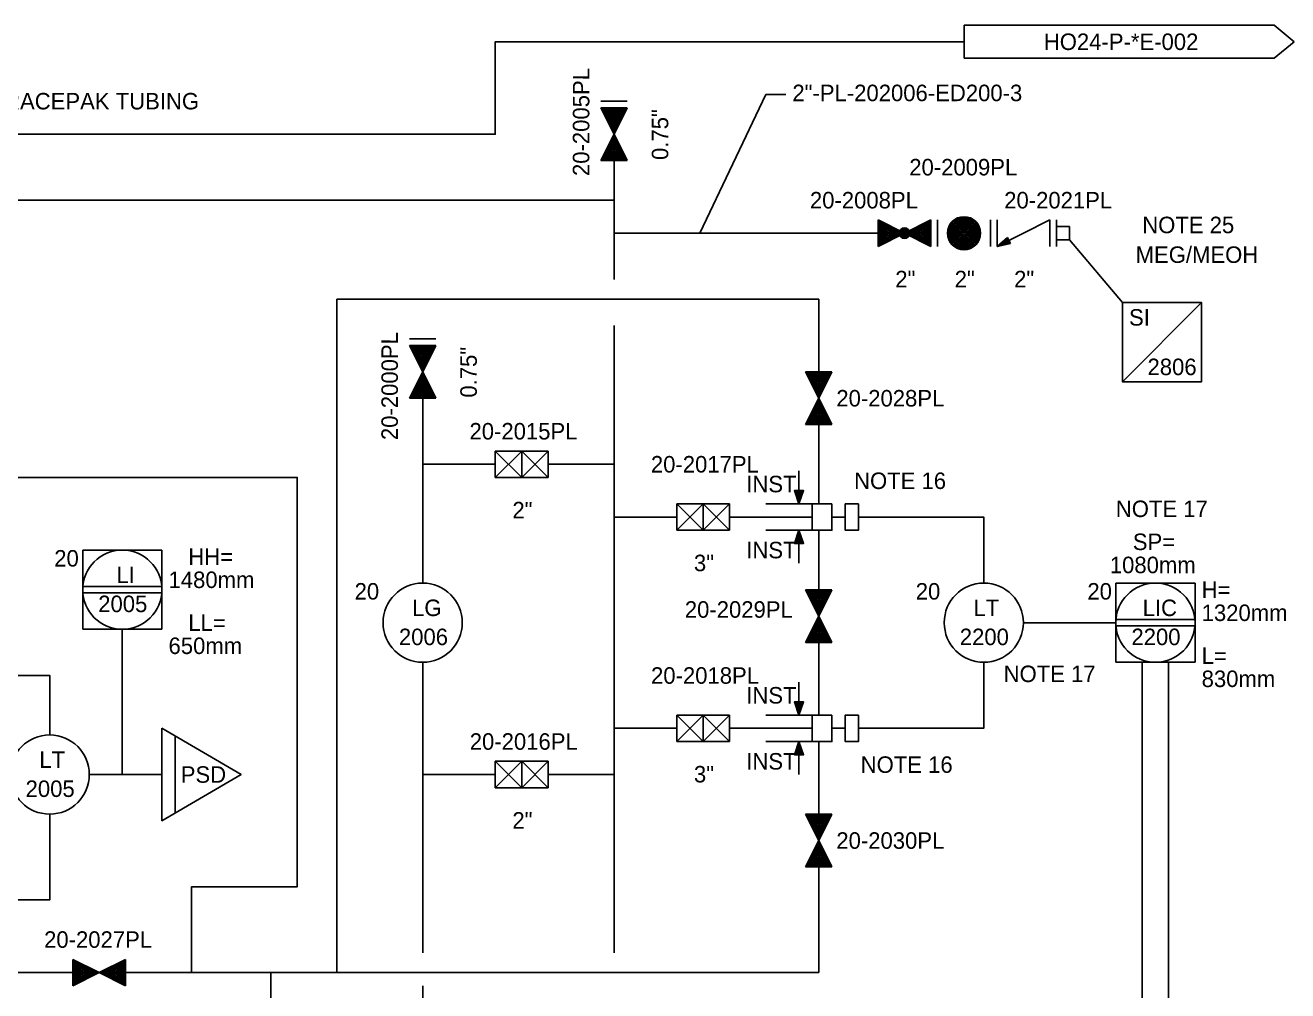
# Model space of a CAD drawing. Extents: x 0 to 840, y 0 to 594.
# Drawn here: x 497.8 to 689, y 299.2 to 445.5 of the extents above; entities that cross this region are included whole.
import ezdxf

# ---------------------------------------------------------------- set-up
doc = ezdxf.new("R2010")
doc.units = 0
for name, color, linetype in [('01-LIN-025-A', 7, 'Continuous'), ('08-LIN-050-A', 7, 'Continuous'), ('18-LIN-025-SP', 7, 'Continuous'), ('35-TXT-025', 7, 'Continuous')]:
    doc.layers.add(name, color=color, linetype=linetype)

msp = doc.modelspace()

# ---------------------------------------------------------------- linework, layer by layer
at = {"layer": '01-LIN-025-A'}
for p, q in [((640, 445.5), (687, 445.5)), ((640, 440.5), (640, 445.5)), ((687, 445.5), (690, 443)), ((690, 443), (687, 440.5)), ((687, 440.5), (640, 440.5)), ((589, 434), (585, 434)), ((587, 429), (585, 433)), ((585, 433), (589, 433)), ((589, 433), (585, 433)), ((587, 429), (585.2, 432.9)), ((585.2, 432.9), (587, 432)), ((587, 429), (585.4, 432.8)), ((585.4, 432.8), (588.6, 432.8)), ((587, 429), (585.6, 432.6)), ((585.6, 432.6), (588.4, 432.6)), ((587, 429), (585.8, 432.4)), ((585.8, 432.4), (588.2, 432.4)), ((589, 433), (587, 429)), ((587, 429), (587, 433)), ((587, 432), (588.8, 432.9)), ((588.8, 432.9), (587, 429)), ((588.6, 432.8), (587, 429)), ((588.4, 432.6), (587, 429)), ((588.2, 432.4), (587, 429)), ((587, 429), (586, 432.2)), ((586, 432.2), (588, 432.2)), ((587, 429), (586.2, 432)), ((586.2, 432), (587.8, 432)), ((587, 429), (586.4, 431.8)), ((586.4, 431.8), (587.6, 431.8)), ((587, 429), (586.6, 431.6)), ((586.6, 431.6), (587.4, 431.6)), ((587, 429), (586.8, 431.4)), ((586.8, 431.4), (587.2, 431.4)), ((588, 432.2), (587, 429)), ((587.8, 432), (587, 429)), ((587.6, 431.8), (587, 429)), ((587.4, 431.6), (587, 429)), ((587.2, 431.4), (587, 429)), ((587, 429), (585, 425)), ((587, 429), (585.2, 425.1)), ((587, 429), (585.4, 425.2)), ((587, 429), (585.6, 425.4)), ((587, 429), (585.8, 425.6)), ((587, 429), (586, 425.8)), ((587, 429), (586.2, 426)), ((587, 429), (586.4, 426.2)), ((587, 429), (586.6, 426.4)), ((587, 429), (586.8, 426.6)), ((589, 425), (587, 429)), ((588.8, 425.1), (587, 429)), ((588.6, 425.2), (587, 429)), ((588.4, 425.4), (587, 429)), ((588.2, 425.6), (587, 429)), ((588, 425.8), (587, 429)), ((587.8, 426), (587, 429)), ((587.6, 426.2), (587, 429)), ((587.4, 426.4), (587, 429)), ((587.2, 426.6), (587, 429)), ((587, 429), (587, 425)), ((586.8, 426.6), (587.2, 426.6)), ((585, 425), (589, 425)), ((585.2, 425.1), (587, 426)), ((585.4, 425.2), (588.6, 425.2)), ((585.6, 425.4), (588.4, 425.4)), ((585.8, 425.6), (588.2, 425.6)), ((586, 425.8), (588, 425.8)), ((586.2, 426), (587.8, 426)), ((586.4, 426.2), (587.6, 426.2)), ((586.6, 426.4), (587.4, 426.4)), ((587, 426), (588.8, 425.1)), ((631, 414), (627, 416)), ((627, 416), (627, 412)), ((631, 414), (627.1, 415.8)), ((627.1, 415.8), (628, 414)), ((631, 414), (627.2, 415.6)), ((627.2, 415.6), (627.2, 412.4)), ((631, 414), (627.4, 415.4)), ((627.4, 415.4), (627.4, 412.6)), ((631, 414), (627.6, 415.2)), ((627.6, 415.2), (627.6, 412.8)), ((631, 414), (635, 416)), ((631, 414), (634.9, 415.8)), ((631, 414), (634.8, 415.6)), ((631, 414), (634.6, 415.4)), ((631, 414), (634.4, 415.2)), ((634.9, 415.8), (634, 414)), ((634.4, 415.2), (634.4, 412.8)), ((634.6, 415.4), (634.6, 412.6)), ((634.8, 415.6), (634.8, 412.4)), ((635, 412), (635, 416)), ((635, 416), (635, 412)), ((636, 412), (636, 416)), ((636, 412), (636, 416)), ((644, 412), (644, 416)), ((644, 412), (644, 416)), ((645, 412), (645, 416)), ((653, 416), (645, 412)), ((645, 412), (645, 416)), ((653, 412), (653, 416)), ((653, 412), (653, 416)), ((654, 412), (654, 416)), ((627, 412), (631, 414)), ((631, 414), (627, 414)), ((628, 414), (627.1, 412.2)), ((627.1, 412.2), (631, 414)), ((627.2, 412.4), (631, 414)), ((627.4, 412.6), (631, 414)), ((627.6, 412.8), (631, 414)), ((631, 414), (627.8, 415)), ((627.8, 415), (627.8, 413)), ((627.8, 413), (631, 414)), ((631, 414), (628, 414.8)), ((628, 414.8), (628, 413.2)), ((628, 413.2), (631, 414)), ((631, 414), (628.2, 414.6)), ((628.2, 414.6), (628.2, 413.4)), ((628.2, 413.4), (631, 414)), ((631, 414), (628.4, 414.4)), ((628.4, 414.4), (628.4, 413.6)), ((628.4, 413.6), (631, 414)), ((631, 414), (628.6, 414.2)), ((628.6, 414.2), (628.6, 413.8)), ((628.6, 413.8), (631, 414)), ((631, 414), (634.2, 415)), ((631, 414), (634, 414.8)), ((631, 414), (633.8, 414.6)), ((631, 414), (633.6, 414.4)), ((631, 414), (633.4, 414.2)), ((635, 412), (631, 414)), ((634.9, 412.2), (631, 414)), ((634.8, 412.4), (631, 414)), ((634.6, 412.6), (631, 414)), ((634.4, 412.8), (631, 414)), ((634.2, 413), (631, 414)), ((634, 413.2), (631, 414)), ((633.8, 413.4), (631, 414)), ((633.6, 413.6), (631, 414)), ((633.4, 413.8), (631, 414)), ((631, 414), (635, 414)), ((633.4, 414.2), (633.4, 413.8)), ((633.6, 414.4), (633.6, 413.6)), ((633.8, 414.6), (633.8, 413.4)), ((634, 414.8), (634, 413.2)), ((634, 414), (634.9, 412.2)), ((634.2, 415), (634.2, 413)), ((635, 414), (635, 414)), ((636, 414), (636, 414)), ((644, 414), (644, 414)), ((645, 414), (645, 414)), ((646.58, 413.33), (645, 412)), ((646.62, 413.24), (645, 412)), ((646.67, 413.15), (645, 412)), ((647.02, 412.43), (646.58, 413.33)), ((646.97, 412.52), (646.62, 413.24)), ((646.93, 412.61), (646.67, 413.15)), ((653, 414), (653, 414)), ((654, 415), (656, 415)), ((654, 413), (654, 415)), ((654, 414), (654, 414)), ((656, 415), (656, 413)), ((646.71, 413.06), (645, 412)), ((645, 412), (646.8, 412.88)), ((645, 412), (646.89, 412.7)), ((645, 412), (646.93, 412.61)), ((645, 412), (646.97, 412.52)), ((645, 412), (647.02, 412.43)), ((646.89, 412.7), (646.71, 413.06)), ((646.8, 412.88), (646.75, 412.97)), ((656, 413), (654, 413)), ((664, 403.5), (656, 413)), ((560, 398), (556, 398)), ((558, 393), (556, 397)), ((556, 397), (560, 397)), ((560, 397), (556, 397)), ((558, 393), (556.2, 396.9)), ((556.2, 396.9), (558, 396)), ((558, 393), (556.4, 396.8)), ((556.4, 396.8), (559.6, 396.8)), ((558, 393), (556.6, 396.6)), ((556.6, 396.6), (559.4, 396.6)), ((558, 393), (556.8, 396.4)), ((556.8, 396.4), (559.2, 396.4)), ((558, 393), (557, 396.2)), ((557, 396.2), (559, 396.2)), ((558, 393), (557.2, 396)), ((557.2, 396), (558.8, 396)), ((560, 397), (558, 393)), ((558, 393), (558, 397)), ((558, 396), (559.8, 396.9)), ((559.8, 396.9), (558, 393)), ((559.6, 396.8), (558, 393)), ((559.4, 396.6), (558, 393)), ((559.2, 396.4), (558, 393)), ((559, 396.2), (558, 393)), ((558.8, 396), (558, 393)), ((558, 393), (557.4, 395.8)), ((557.4, 395.8), (558.6, 395.8)), ((558, 393), (557.6, 395.6)), ((557.6, 395.6), (558.4, 395.6)), ((558, 393), (557.8, 395.4)), ((557.8, 395.4), (558.2, 395.4)), ((558.6, 395.8), (558, 393)), ((558.4, 395.6), (558, 393)), ((558.2, 395.4), (558, 393)), ((558, 393), (556, 389)), ((558, 393), (556.2, 389.1)), ((558, 393), (556.4, 389.2)), ((558, 393), (556.6, 389.4)), ((558, 393), (556.8, 389.6)), ((558, 393), (557, 389.8)), ((558, 393), (557.2, 390)), ((558, 393), (557.4, 390.2)), ((558, 393), (557.6, 390.4)), ((558, 393), (557.8, 390.6)), ((560, 389), (558, 393)), ((559.8, 389.1), (558, 393)), ((559.6, 389.2), (558, 393)), ((559.4, 389.4), (558, 393)), ((559.2, 389.6), (558, 393)), ((559, 389.8), (558, 393)), ((558.8, 390), (558, 393)), ((558.6, 390.2), (558, 393)), ((558.4, 390.4), (558, 393)), ((558.2, 390.6), (558, 393)), ((558, 393), (558, 389)), ((618, 389), (616, 393)), ((616, 393), (620, 393)), ((618, 389), (616.2, 392.9)), ((616.2, 392.9), (618, 392)), ((618, 389), (616.4, 392.8)), ((616.4, 392.8), (619.6, 392.8)), ((618, 389), (616.6, 392.6)), ((616.6, 392.6), (619.4, 392.6)), ((618, 389), (616.8, 392.4)), ((616.8, 392.4), (619.2, 392.4)), ((618, 389), (617, 392.2)), ((617, 392.2), (619, 392.2)), ((620, 393), (618, 389)), ((618, 389), (618, 393)), ((618, 392), (619.8, 392.9)), ((619.8, 392.9), (618, 389)), ((619.6, 392.8), (618, 389)), ((619.4, 392.6), (618, 389)), ((619.2, 392.4), (618, 389)), ((619, 392.2), (618, 389)), ((557.4, 390.2), (558.6, 390.2)), ((557.6, 390.4), (558.4, 390.4)), ((557.8, 390.6), (558.2, 390.6)), ((618, 389), (617.2, 392)), ((617.2, 392), (618.8, 392)), ((618, 389), (617.4, 391.8)), ((617.4, 391.8), (618.6, 391.8)), ((618, 389), (617.6, 391.6)), ((617.6, 391.6), (618.4, 391.6)), ((618, 389), (617.8, 391.4)), ((617.8, 391.4), (618.2, 391.4)), ((618.8, 392), (618, 389)), ((618.6, 391.8), (618, 389)), ((618.4, 391.6), (618, 389)), ((618.2, 391.4), (618, 389)), ((556, 389), (560, 389)), ((556.2, 389.1), (558, 390)), ((556.4, 389.2), (559.6, 389.2)), ((556.6, 389.4), (559.4, 389.4)), ((556.8, 389.6), (559.2, 389.6)), ((557, 389.8), (559, 389.8)), ((557.2, 390), (558.8, 390)), ((558, 390), (559.8, 389.1)), ((618, 389), (616, 385)), ((618, 389), (616.2, 385.1)), ((618, 389), (616.4, 385.2)), ((618, 389), (616.6, 385.4)), ((618, 389), (616.8, 385.6)), ((618, 389), (617, 385.8)), ((618, 389), (617.2, 386)), ((618, 389), (617.4, 386.2)), ((618, 389), (617.6, 386.4)), ((618, 389), (617.8, 386.6)), ((620, 385), (618, 389)), ((619.8, 385.1), (618, 389)), ((619.6, 385.2), (618, 389)), ((619.4, 385.4), (618, 389)), ((619.2, 385.6), (618, 389)), ((619, 385.8), (618, 389)), ((618.8, 386), (618, 389)), ((618.6, 386.2), (618, 389)), ((618.4, 386.4), (618, 389)), ((618.2, 386.6), (618, 389)), ((618, 389), (618, 385)), ((617.6, 386.4), (618.4, 386.4)), ((617.8, 386.6), (618.2, 386.6)), ((616, 385), (620, 385)), ((616.2, 385.1), (618, 386)), ((616.4, 385.2), (619.6, 385.2)), ((616.6, 385.4), (619.4, 385.4)), ((616.8, 385.6), (619.2, 385.6)), ((617, 385.8), (619, 385.8)), ((617.2, 386), (618.8, 386)), ((617.4, 386.2), (618.6, 386.2)), ((618, 386), (619.8, 385.1)), ((577, 381), (569, 381)), ((569, 381), (569, 377)), ((569, 377), (573, 381)), ((573, 377), (569, 381)), ((573, 381), (573, 377)), ((577, 377), (573, 381)), ((573, 381), (573, 377)), ((573, 377), (577, 381)), ((577, 377), (577, 381)), ((569, 377), (577, 377)), ((615, 378), (615, 373)), ((614.32, 375), (614.31, 374.98)), ((614.37, 375), (614.32, 374.93)), ((614.42, 375), (614.34, 374.89)), ((614.47, 375), (614.36, 374.84)), ((614.52, 375), (614.37, 374.79)), ((614.57, 375), (614.39, 374.74)), ((614.62, 375), (614.41, 374.7)), ((614.67, 375), (614.42, 374.65)), ((614.72, 375), (614.44, 374.6)), ((614.77, 375), (614.46, 374.56)), ((614.81, 375), (614.47, 374.51)), ((614.87, 375), (614.49, 374.46)), ((614.91, 375), (614.5, 374.41)), ((614.96, 375), (614.52, 374.37)), ((615.01, 375), (614.54, 374.32)), ((615.06, 375), (614.55, 374.27)), ((615.11, 375), (614.57, 374.23)), ((615.16, 375), (614.59, 374.18)), ((615.21, 375), (614.6, 374.13)), ((615.26, 375), (614.62, 374.09)), ((615.31, 375), (614.64, 374.04)), ((615.36, 375), (614.65, 373.99)), ((615.41, 375), (614.67, 373.94)), ((615.46, 375), (614.69, 373.9)), ((615.51, 375), (614.7, 373.85)), ((615.56, 375), (614.72, 373.8)), ((615.61, 375), (614.74, 373.76)), ((615.66, 375), (614.75, 373.71)), ((615.69, 374.98), (614.77, 373.66)), ((604.5, 373), (596.5, 373)), ((596.5, 373), (596.5, 369)), ((596.5, 369), (600.5, 373)), ((600.5, 369), (596.5, 373)), ((600.5, 373), (600.5, 369)), ((604.5, 369), (600.5, 373)), ((600.5, 373), (600.5, 369)), ((600.5, 369), (604.5, 373)), ((604.5, 369), (604.5, 373)), ((617, 373), (610, 373)), ((615.64, 374.84), (614.79, 373.61)), ((615.59, 374.7), (614.8, 373.57)), ((615.54, 374.56), (614.82, 373.52)), ((615.5, 374.42), (614.83, 373.47)), ((615.45, 374.27), (614.85, 373.43)), ((615.4, 374.13), (614.87, 373.38)), ((615.35, 373.99), (614.88, 373.33)), ((615.3, 373.85), (614.9, 373.28)), ((615.25, 373.71), (614.92, 373.24)), ((615.2, 373.57), (614.93, 373.19)), ((615.15, 373.43), (614.95, 373.14)), ((615.1, 373.28), (614.97, 373.1)), ((615.05, 373.14), (614.98, 373.05)), ((622, 371), (620, 371)), ((596.5, 369), (604.5, 369)), ((617, 369), (610, 369)), ((614.52, 367), (614.37, 367.21)), ((614.57, 367), (614.39, 367.26)), ((614.62, 367), (614.41, 367.3)), ((614.67, 367), (614.42, 367.35)), ((614.72, 367), (614.44, 367.4)), ((614.77, 367), (614.46, 367.44)), ((614.81, 367), (614.47, 367.49)), ((614.87, 367), (614.49, 367.54)), ((614.91, 367), (614.5, 367.59)), ((614.96, 367), (614.52, 367.63)), ((615.01, 367), (614.54, 367.68)), ((615.06, 367), (614.55, 367.73)), ((615.11, 367), (614.57, 367.77)), ((615.16, 367), (614.59, 367.82)), ((615.21, 367), (614.6, 367.87)), ((615.26, 367), (614.62, 367.91)), ((615.31, 367), (614.64, 367.96)), ((615.36, 367), (614.65, 368.01)), ((615.41, 367), (614.67, 368.06)), ((615.46, 367), (614.69, 368.1)), ((615.51, 367), (614.7, 368.15)), ((615.56, 367), (614.72, 368.2)), ((615.61, 367), (614.74, 368.24)), ((615.66, 367), (614.75, 368.29)), ((615.69, 367.02), (614.77, 368.34)), ((615.64, 367.16), (614.79, 368.39)), ((615.59, 367.3), (614.8, 368.43)), ((615.54, 367.44), (614.82, 368.48)), ((615.5, 367.58), (614.83, 368.53)), ((615.45, 367.73), (614.85, 368.57)), ((615.4, 367.87), (614.87, 368.62)), ((615.35, 368.01), (614.88, 368.67)), ((615.3, 368.15), (614.9, 368.72)), ((615.25, 368.29), (614.92, 368.76)), ((615.2, 368.43), (614.93, 368.81)), ((615.15, 368.57), (614.95, 368.86)), ((615.1, 368.72), (614.97, 368.9)), ((615.05, 368.86), (614.98, 368.95)), ((615, 364), (615, 369)), ((506.5, 354), (506.5, 366)), ((506.5, 366), (518.5, 366)), ((518.5, 366), (518.5, 354)), ((614.32, 367), (614.31, 367.02)), ((614.37, 367), (614.32, 367.07)), ((614.42, 367), (614.34, 367.11)), ((614.47, 367), (614.36, 367.16)), ((506.5, 360.5), (518.5, 360.5)), ((618, 356), (616, 360)), ((616, 360), (620, 360)), ((618, 356), (616.2, 359.9)), ((616.2, 359.9), (618, 359)), ((618, 356), (616.4, 359.8)), ((616.4, 359.8), (619.6, 359.8)), ((618, 356), (616.6, 359.6)), ((616.6, 359.6), (619.4, 359.6)), ((620, 360), (618, 356)), ((618, 356), (618, 360)), ((618, 359), (619.8, 359.9)), ((619.8, 359.9), (618, 356)), ((619.6, 359.8), (618, 356)), ((619.4, 359.6), (618, 356)), ((663, 349), (663, 361)), ((663, 361), (675, 361)), ((675, 361), (675, 349)), ((506.5, 359.5), (518.5, 359.5)), ((618, 356), (616.8, 359.4)), ((616.8, 359.4), (619.2, 359.4)), ((618, 356), (617, 359.2)), ((617, 359.2), (619, 359.2)), ((618, 356), (617.2, 359)), ((617.2, 359), (618.8, 359)), ((618, 356), (617.4, 358.8)), ((617.4, 358.8), (618.6, 358.8)), ((618, 356), (617.6, 358.6)), ((617.6, 358.6), (618.4, 358.6)), ((618, 356), (617.8, 358.4)), ((617.8, 358.4), (618.2, 358.4)), ((619.2, 359.4), (618, 356)), ((619, 359.2), (618, 356)), ((618.8, 359), (618, 356)), ((618.6, 358.8), (618, 356)), ((618.4, 358.6), (618, 356)), ((618.2, 358.4), (618, 356)), ((618, 356), (616, 352)), ((618, 356), (616.2, 352.1)), ((618, 356), (616.4, 352.2)), ((618, 356), (616.6, 352.4)), ((618, 356), (616.8, 352.6)), ((618, 356), (617, 352.8)), ((618, 356), (617.2, 353)), ((618, 356), (617.4, 353.2)), ((618, 356), (617.6, 353.4)), ((618, 356), (617.8, 353.6)), ((620, 352), (618, 356)), ((619.8, 352.1), (618, 356)), ((619.6, 352.2), (618, 356)), ((619.4, 352.4), (618, 356)), ((619.2, 352.6), (618, 356)), ((619, 352.8), (618, 356)), ((618.8, 353), (618, 356)), ((618.6, 353.2), (618, 356)), ((618.4, 353.4), (618, 356)), ((618.2, 353.6), (618, 356)), ((618, 356), (618, 352)), ((518.5, 354), (506.5, 354)), ((663, 355.5), (675, 355.5)), ((663, 354.5), (675, 354.5)), ((616, 352), (620, 352)), ((616.2, 352.1), (618, 353)), ((616.4, 352.2), (619.6, 352.2)), ((616.6, 352.4), (619.4, 352.4)), ((616.8, 352.6), (619.2, 352.6)), ((617, 352.8), (619, 352.8)), ((617.2, 353), (618.8, 353)), ((617.4, 353.2), (618.6, 353.2)), ((617.6, 353.4), (618.4, 353.4)), ((617.8, 353.6), (618.2, 353.6)), ((618, 353), (619.8, 352.1)), ((675, 349), (663, 349)), ((615, 346), (615, 341)), ((614.32, 343), (614.31, 342.98)), ((614.37, 343), (614.32, 342.93)), ((614.42, 343), (614.34, 342.89)), ((614.47, 343), (614.36, 342.84)), ((614.52, 343), (614.37, 342.79)), ((614.57, 343), (614.39, 342.74)), ((614.62, 343), (614.41, 342.7)), ((614.67, 343), (614.42, 342.65)), ((614.72, 343), (614.44, 342.6)), ((614.77, 343), (614.46, 342.56)), ((614.81, 343), (614.47, 342.51)), ((614.87, 343), (614.49, 342.46)), ((614.91, 343), (614.5, 342.41)), ((614.96, 343), (614.52, 342.37)), ((615.01, 343), (614.54, 342.32)), ((615.06, 343), (614.55, 342.27)), ((615.11, 343), (614.57, 342.23)), ((615.16, 343), (614.59, 342.18)), ((615.21, 343), (614.6, 342.13)), ((615.26, 343), (614.62, 342.09)), ((615.31, 343), (614.64, 342.04)), ((615.36, 343), (614.65, 341.99)), ((615.41, 343), (614.67, 341.94)), ((615.46, 343), (614.69, 341.9)), ((615.51, 343), (614.7, 341.85)), ((615.56, 343), (614.72, 341.8)), ((615.61, 343), (614.74, 341.76)), ((615.66, 343), (614.75, 341.71)), ((615.69, 342.98), (614.77, 341.66)), ((615.64, 342.84), (614.79, 341.61)), ((615.59, 342.7), (614.8, 341.57)), ((615.54, 342.56), (614.82, 341.52)), ((615.5, 342.42), (614.83, 341.47)), ((604.5, 341), (596.5, 341)), ((596.5, 341), (596.5, 337)), ((596.5, 337), (600.5, 341)), ((600.5, 337), (596.5, 341)), ((600.5, 341), (600.5, 337)), ((604.5, 337), (600.5, 341)), ((600.5, 341), (600.5, 337)), ((600.5, 337), (604.5, 341)), ((604.5, 337), (604.5, 341)), ((617, 341), (610, 341)), ((615.45, 342.27), (614.85, 341.43)), ((615.4, 342.13), (614.87, 341.38)), ((615.35, 341.99), (614.88, 341.33)), ((615.3, 341.85), (614.9, 341.28)), ((615.25, 341.71), (614.92, 341.24)), ((615.2, 341.57), (614.93, 341.19)), ((615.15, 341.43), (614.95, 341.14)), ((615.1, 341.28), (614.97, 341.1)), ((615.05, 341.14), (614.98, 341.05)), ((620, 339), (622, 339)), ((520.5, 326.2), (520.5, 337.8)), ((596.5, 337), (604.5, 337)), ((617, 337), (610, 337)), ((615.4, 335.87), (614.87, 336.62)), ((615.35, 336.01), (614.88, 336.67)), ((615.3, 336.15), (614.9, 336.72)), ((615.25, 336.29), (614.92, 336.76)), ((615.2, 336.43), (614.93, 336.81)), ((615.15, 336.57), (614.95, 336.86)), ((615.1, 336.72), (614.97, 336.9)), ((615.05, 336.86), (614.98, 336.95)), ((615, 332), (615, 337)), ((614.32, 335), (614.31, 335.02)), ((614.37, 335), (614.32, 335.07)), ((614.42, 335), (614.34, 335.11)), ((614.47, 335), (614.36, 335.16)), ((614.52, 335), (614.37, 335.21)), ((614.57, 335), (614.39, 335.26)), ((614.62, 335), (614.41, 335.3)), ((614.67, 335), (614.42, 335.35)), ((614.72, 335), (614.44, 335.4)), ((614.77, 335), (614.46, 335.44)), ((614.81, 335), (614.47, 335.49)), ((614.87, 335), (614.49, 335.54)), ((614.91, 335), (614.5, 335.59)), ((614.96, 335), (614.52, 335.63)), ((615.01, 335), (614.54, 335.68)), ((615.06, 335), (614.55, 335.73)), ((615.11, 335), (614.57, 335.77)), ((615.16, 335), (614.59, 335.82)), ((615.21, 335), (614.6, 335.87)), ((615.26, 335), (614.62, 335.91)), ((615.31, 335), (614.64, 335.96)), ((615.36, 335), (614.65, 336.01)), ((615.41, 335), (614.67, 336.06)), ((615.46, 335), (614.69, 336.1)), ((615.51, 335), (614.7, 336.15)), ((615.56, 335), (614.72, 336.2)), ((615.61, 335), (614.74, 336.24)), ((615.66, 335), (614.75, 336.29)), ((615.69, 335.02), (614.77, 336.34)), ((615.64, 335.16), (614.79, 336.39)), ((615.59, 335.3), (614.8, 336.43)), ((615.54, 335.44), (614.82, 336.48)), ((615.5, 335.58), (614.83, 336.53)), ((615.45, 335.73), (614.85, 336.57)), ((577, 334), (569, 334)), ((569, 334), (569, 330)), ((569, 330), (573, 334)), ((573, 330), (569, 334)), ((573, 334), (573, 330)), ((577, 330), (573, 334)), ((573, 334), (573, 330)), ((573, 330), (577, 334)), ((577, 330), (577, 334)), ((569, 330), (577, 330)), ((618, 322), (616, 326)), ((616, 326), (620, 326)), ((618, 322), (616.2, 325.9)), ((616.2, 325.9), (618, 325)), ((618, 322), (616.4, 325.8)), ((616.4, 325.8), (619.6, 325.8)), ((618, 322), (616.6, 325.6)), ((616.6, 325.6), (619.4, 325.6)), ((618, 322), (616.8, 325.4)), ((616.8, 325.4), (619.2, 325.4)), ((618, 322), (617, 325.2)), ((617, 325.2), (619, 325.2)), ((620, 326), (618, 322)), ((618, 322), (618, 326)), ((618, 325), (619.8, 325.9)), ((619.8, 325.9), (618, 322)), ((619.6, 325.8), (618, 322)), ((619.4, 325.6), (618, 322)), ((619.2, 325.4), (618, 322)), ((619, 325.2), (618, 322)), ((618, 322), (617.2, 325)), ((617.2, 325), (618.8, 325)), ((618, 322), (617.4, 324.8)), ((617.4, 324.8), (618.6, 324.8)), ((618, 322), (617.6, 324.6)), ((617.6, 324.6), (618.4, 324.6)), ((618, 322), (617.8, 324.4)), ((617.8, 324.4), (618.2, 324.4)), ((618.8, 325), (618, 322)), ((618.6, 324.8), (618, 322)), ((618.4, 324.6), (618, 322)), ((618.2, 324.4), (618, 322)), ((618, 322), (616, 318)), ((618, 322), (616.2, 318.1)), ((618, 322), (616.4, 318.2)), ((618, 322), (616.6, 318.4)), ((618, 322), (616.8, 318.6)), ((618, 322), (617, 318.8)), ((618, 322), (617.2, 319)), ((618, 322), (617.4, 319.2)), ((618, 322), (617.6, 319.4)), ((618, 322), (617.8, 319.6)), ((620, 318), (618, 322)), ((619.8, 318.1), (618, 322)), ((619.6, 318.2), (618, 322)), ((619.4, 318.4), (618, 322)), ((619.2, 318.6), (618, 322)), ((619, 318.8), (618, 322)), ((618.8, 319), (618, 322)), ((618.6, 319.2), (618, 322)), ((618.4, 319.4), (618, 322)), ((618.2, 319.6), (618, 322)), ((618, 322), (618, 318)), ((617.6, 319.4), (618.4, 319.4)), ((617.8, 319.6), (618.2, 319.6)), ((616, 318), (620, 318)), ((616.2, 318.1), (618, 319)), ((616.4, 318.2), (619.6, 318.2)), ((616.6, 318.4), (619.4, 318.4)), ((616.8, 318.6), (619.2, 318.6)), ((617, 318.8), (619, 318.8)), ((617.2, 319), (618.8, 319)), ((617.4, 319.2), (618.6, 319.2)), ((618, 319), (619.8, 318.1)), ((509, 302), (505, 304)), ((505, 304), (505, 300)), ((509, 302), (505.1, 303.8)), ((505.1, 303.8), (506, 302)), ((509, 302), (505.2, 303.6)), ((505.2, 303.6), (505.2, 300.4)), ((509, 302), (505.4, 303.4)), ((505.4, 303.4), (505.4, 300.6)), ((509, 302), (505.6, 303.2)), ((505.6, 303.2), (505.6, 300.8)), ((509, 302), (505.8, 303)), ((505.8, 303), (505.8, 301)), ((509, 302), (506, 302.8)), ((506, 302.8), (506, 301.2)), ((509, 302), (506.2, 302.6)), ((506.2, 302.6), (506.2, 301.4)), ((509, 302), (506.4, 302.4)), ((506.4, 302.4), (506.4, 301.6)), ((509, 302), (506.6, 302.2)), ((506.6, 302.2), (506.6, 301.8)), ((509, 302), (513, 304)), ((509, 302), (512.9, 303.8)), ((509, 302), (512.8, 303.6)), ((509, 302), (512.6, 303.4)), ((509, 302), (512.4, 303.2)), ((509, 302), (512.2, 303)), ((509, 302), (512, 302.8)), ((509, 302), (511.8, 302.6)), ((509, 302), (511.6, 302.4)), ((509, 302), (511.4, 302.2)), ((511.4, 302.2), (511.4, 301.8)), ((511.6, 302.4), (511.6, 301.6)), ((511.8, 302.6), (511.8, 301.4)), ((512.9, 303.8), (512, 302)), ((512, 302.8), (512, 301.2)), ((512.2, 303), (512.2, 301)), ((512.4, 303.2), (512.4, 300.8)), ((512.6, 303.4), (512.6, 300.6)), ((512.8, 303.6), (512.8, 300.4)), ((513, 304), (513, 300)), ((505, 300), (509, 302)), ((509, 302), (505, 302)), ((506, 302), (505.1, 300.2)), ((505.1, 300.2), (509, 302)), ((505.2, 300.4), (509, 302)), ((505.4, 300.6), (509, 302)), ((505.6, 300.8), (509, 302)), ((505.8, 301), (509, 302)), ((506, 301.2), (509, 302)), ((506.2, 301.4), (509, 302)), ((506.4, 301.6), (509, 302)), ((506.6, 301.8), (509, 302)), ((513, 300), (509, 302)), ((512.9, 300.2), (509, 302)), ((512.8, 300.4), (509, 302)), ((512.6, 300.6), (509, 302)), ((512.4, 300.8), (509, 302)), ((512.2, 301), (509, 302)), ((512, 301.2), (509, 302)), ((511.8, 301.4), (509, 302)), ((511.6, 301.6), (509, 302)), ((511.4, 301.8), (509, 302)), ((509, 302), (513, 302)), ((512, 302), (512.9, 300.2))]:
    msp.add_line(p, q, dxfattribs=at)
for points in [[(613, 435), (610, 435), (600, 414)], [(618, 393), (618, 404), (545, 404), (545, 302)], [(664, 391.5), (664, 403.5), (676, 403.5), (676, 391.5), (664, 391.5), (676, 403.5)], [(479, 368), (479, 377), (539, 377), (539, 315), (523, 315), (523, 302)], [(615, 373), (614.3, 375), (615.7, 375), (615, 373)], [(620, 373), (620, 369), (617, 369), (617, 373), (620, 373)], [(624, 373), (624, 369), (622, 369), (622, 373), (624, 373)], [(643, 361), (643, 371), (624, 371)], [(615, 369), (614.3, 367), (615.7, 367), (615, 369)], [(624, 339), (643, 339), (643, 349)], [(501.5, 338), (501.5, 347), (485, 347)], [(615, 341), (614.3, 343), (615.7, 343), (615, 341)], [(620, 341), (620, 337), (617, 337), (617, 341), (620, 341)], [(624, 341), (624, 337), (622, 337), (622, 341), (624, 341)], [(518.5, 339), (530.5, 332), (518.5, 325), (518.5, 339)], [(615, 337), (614.3, 335), (615.7, 335), (615, 337)], [(485, 313), (501.5, 313), (501.5, 326)]]:
    msp.add_lwpolyline(points, dxfattribs=at)
for centre, radius in [((640, 414), 2.5), ((640, 414), 2.4), ((640, 414), 2.2), ((640, 414), 2), ((640, 414), 1.8), ((640, 414), 1.6), ((640, 414), 1.4), ((640, 414), 1.2), ((631, 414), 0.8), ((631, 414), 0.7), ((631, 414), 0.6), ((631, 414), 0.5), ((631, 414), 0.4), ((631, 414), 0.3), ((631, 414), 0.2), ((631, 414), 0.1), ((640, 414), 1), ((640, 414), 0.8), ((640, 414), 0.6), ((640, 414), 0.4), ((640, 414), 0.2), ((512.5, 360), 6), ((558, 355), 6), ((643, 355), 6), ((669, 355), 6), ((501.5, 332), 6)]:
    msp.add_circle(centre, radius, dxfattribs=at)
at = {"layer": '08-LIN-050-A'}
msp.add_line((627, 414), (587, 414), dxfattribs=at)
at = {"layer": '18-LIN-025-SP'}
for p, q in [((587, 425), (587, 407)), ((459, 419), (587, 419)), ((587, 400), (587, 305)), ((558, 361), (558, 389)), ((618, 385), (618, 373)), ((569, 379), (558, 379)), ((577, 379), (587, 379)), ((596.5, 371), (587, 371)), ((617, 371), (604.5, 371)), ((618, 360), (618, 369)), ((512.5, 332), (512.5, 354)), ((649, 355), (663, 355)), ((618, 352), (618, 341)), ((558, 349), (558, 305)), ((667, 349), (667, 280)), ((671, 349), (671, 265)), ((587, 339), (596.5, 339)), ((604.5, 339), (617, 339)), ((618, 326), (618, 337)), ((507.5, 332), (518.5, 332)), ((569, 332), (558, 332)), ((577, 332), (587, 332)), ((618, 302), (618, 318)), ((505, 302), (479, 302)), ((513, 302), (618, 302)), ((535, 302), (535, 285)), ((558, 300), (558, 285))]:
    msp.add_line(p, q, dxfattribs=at)
msp.add_lwpolyline([(640, 443), (569, 443), (569, 429), (420, 429)], dxfattribs=at)

# ---------------------------------------------------------------- texts
at = {"layer": '35-TXT-025'}
for s, p in [('HO24-P-*E-002', (652.09, 441.75)), ('2"-PL-202006-ED200-3', (614, 434)), ('10MM TRACEPAK TUBING', (482.33, 432.75)), ('20-2009PL', (631.71, 422.75)), ('20-2008PL', (616.66, 417.75)), ('20-2021PL', (646.09, 417.75)), ('NOTE 25', (667, 414)), ('MEG/MEOH', (666, 409.5)), ('2"', (629.59, 405.8)), ('2"', (638.59, 405.8)), ('2"', (647.59, 405.8)), ('SI', (665, 400)), ('2806', (667.8, 392.5)), ('20-2028PL', (620.66, 387.75)), ('20-2015PL', (565.09, 382.75)), ('20-2017PL', (592.57, 377.75)), ('INST', (607.02, 374.75)), ('NOTE 16', (623.35, 375.25)), ('2"', (571.59, 370.8)), ('NOTE 17', (663, 371)), ('INST', (607.02, 364.75)), ('SP=', (665.57, 366)), ('20', (502.19, 363.5)), ('HH=', (522.5, 363.75)), ('3"', (599.09, 362.8)), ('LI', (511.6, 361)), ('1080mm', (662.09, 362.5)), ('1480mm', (519.5, 360.25)), ('20', (547.69, 358.5)), ('20', (632.69, 358.5)), ('20', (658.69, 358.5)), ('H=', (676, 358.75)), ('2005', (508.85, 356.6)), ('LG', (556.39, 356)), ('20-2029PL', (597.71, 355.75)), ('LT', (641.43, 356)), ('LIC', (667.06, 356)), ('1320mm', (676, 355.25)), ('LL=', (522.5, 353.75)), ('2006', (554.4, 351.6)), ('2200', (639.36, 351.6)), ('2200', (665.36, 351.6)), ('650mm', (519.5, 350.25)), ('L=', (676, 348.75)), ('20-2018PL', (592.59, 345.75)), ('NOTE 17', (646, 346)), ('830mm', (676, 345.25)), ('INST', (607.02, 342.75)), ('20-2016PL', (565.13, 335.75)), ('LT', (499.93, 333)), ('INST', (607.02, 332.75)), ('NOTE 16', (624.35, 332.25)), ('PSD', (521.35, 330.75)), ('3"', (599.09, 330.8)), ('2005', (497.85, 328.6)), ('2"', (571.59, 323.8)), ('20-2030PL', (620.66, 320.75)), ('20-2027PL', (500.65, 305.75))]:
    msp.add_text(s, height=2.5, dxfattribs=at).set_placement(p)
for s, p in [('20-2005PL', (583.24, 422.66)), ('0.75"', (595.2, 425.09)), ('20-2000PL', (554.24, 382.66)), ('0.75"', (566.2, 389.09))]:
    msp.add_text(s, height=2.5, rotation=89.9544, dxfattribs=at).set_placement(p)

doc.saveas('drawing.dxf')
